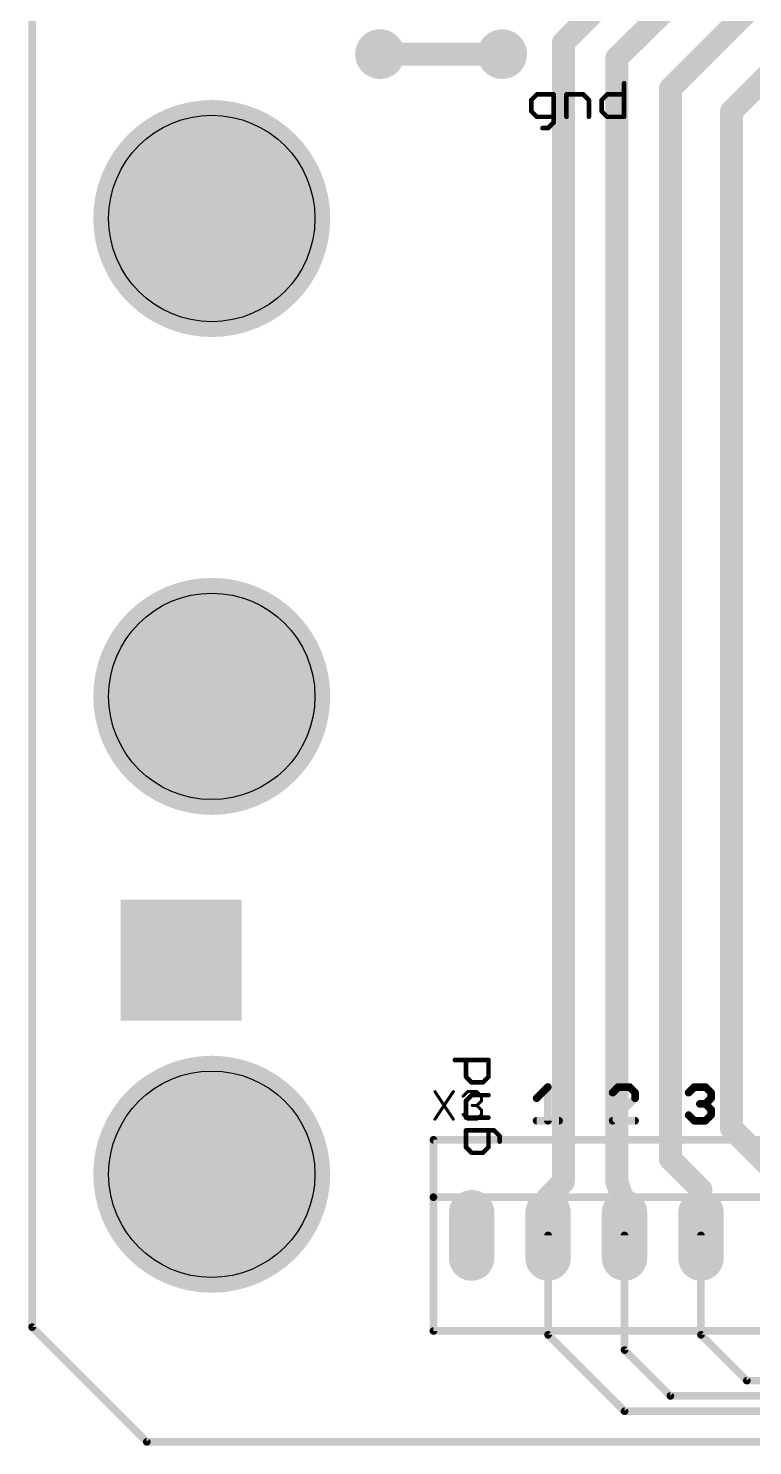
# Model space of a CAD drawing. Extents: x 0 to 124, y 0 to 91.
# Drawn here: x 0 to 24.07, y 0.38 to 47.47 of the extents above; entities that cross this region are included whole.
import ezdxf

# ---------------------------------------------------------------- set-up
doc = ezdxf.new("R2010")
doc.units = 0
for name, color, linetype in [('1', 14, 'CONTINUOUS'), ('17', 94, 'CONTINUOUS'), ('18', 94, 'CONTINUOUS'), ('20', 178, 'CONTINUOUS'), ('21', 6, 'CONTINUOUS'), ('25', 251, 'CONTINUOUS'), ('51', 4, 'CONTINUOUS')]:
    doc.layers.add(name, color=color, linetype=linetype)

# ---------------------------------------------------------------- blocks, each defined once
blk = doc.blocks.new('LONGP100')
at = {"const_width": 1}
blk.add_lwpolyline([(-0.5, 0), (0.5, 0)], dxfattribs=at)
at = {"const_width": 0.5}
for points in [[(-0.5, 0.25, 1), (-0.5, -0.25)], [(0.5, -0.25, 1), (0.5, 0.25)]]:
    blk.add_lwpolyline(points, format="xyb", dxfattribs=at)
blk = doc.blocks.new('ROUNDV')
at = {"const_width": 0.5}
blk.add_lwpolyline([(0, -0.25, 1), (0, 0.25, 1), (0, -0.25)], format="xyb", dxfattribs=at)
blk = doc.blocks.new('SQUAREV')
blk.add_solid([(-0.5, -0.5), (0.5, -0.5), (-0.5, 0.5), (0.5, 0.5)])

msp = doc.modelspace()

# ---------------------------------------------------------------- linework, layer by layer
at = {"layer": '1'}
for points, const_width in [([(47.498, 71.628), (21.336, 45.466)], 0.762), ([(44.196, 65.532), (23.368, 44.704)], 0.762), ([(32.766, 61.976), (17.78, 46.99)], 0.762), ([(34.544, 61.214), (19.558, 46.482)], 0.762), ([(17.78, 46.99), (17.78, 9.144)], 0.762), ([(11.684, 46.609), (15.748, 46.609)], 0.762), ([(19.558, 46.482), (19.558, 9.144)], 0.762), ([(21.336, 45.466), (21.336, 9.906)], 0.762), ([(23.368, 44.704), (23.368, 10.922)], 0.762), ([(23.368, 10.922), (24.892, 9.398)], 0.762), ([(21.336, 9.906), (22.352, 8.89)], 0.762), ([(17.78, 9.144), (17.272, 8.636)], 0.762), ([(19.558, 9.144), (19.812, 8.382)], 0.762), ([(17.272, 8.636), (17.272, 7.366)], 0.762), ([(22.352, 8.89), (22.352, 7.366)], 0.762), ([(19.812, 8.382), (19.812, 7.366)], 0.762), ([(17.272, 4.064), (17.272, 7.366)], 0.254), ([(19.812, 3.556), (19.812, 7.366)], 0.254), ([(22.352, 4.064), (22.352, 7.366)], 0.254), ([(19.812, 1.524), (17.272, 4.064)], 0.254), ([(23.876, 2.54), (22.352, 4.064)], 0.254), ([(21.336, 2.032), (19.812, 3.556)], 0.254), ([(67.564, 2.54), (23.876, 2.54)], 0.254), ([(67.818, 2.032), (21.336, 2.032)], 0.254), ([(68.072, 1.524), (19.812, 1.524)], 0.254)]:
    msp.add_lwpolyline(points, dxfattribs=dict(at, const_width=const_width))
for points, const_width in [([(17.9705, 46.99, 1), (17.5895, 46.99)], 0.381), ([(17.6453, 47.1247, 1), (17.9147, 46.8553)], 0.381), ([(11.684, 46.7995, 1), (11.684, 46.4185)], 0.381), ([(15.748, 46.4185, 1), (15.748, 46.7995)], 0.381), ([(19.7485, 46.482, 1), (19.3675, 46.482)], 0.381), ([(19.4245, 46.6179, 1), (19.6915, 46.3461)], 0.381), ([(21.5265, 45.466, 1), (21.1455, 45.466)], 0.381), ([(21.2013, 45.6007, 1), (21.4707, 45.3313)], 0.381), ([(23.5585, 44.704, 1), (23.1775, 44.704)], 0.381), ([(23.2333, 44.8387, 1), (23.5027, 44.5693)], 0.381), ([(23.5027, 11.0567, 1), (23.2333, 10.7873)], 0.381), ([(23.1775, 10.922, 1), (23.5585, 10.922)], 0.381), ([(21.4707, 10.0407, 1), (21.2013, 9.7713)], 0.381), ([(21.1455, 9.906, 1), (21.5265, 9.906)], 0.381), ([(17.9147, 9.0093, 1), (17.6453, 9.2787)], 0.381), ([(19.7387, 9.2042, 1), (19.3773, 9.0838)], 0.381), ([(17.4625, 8.636, 1), (17.0815, 8.636)], 0.381), ([(17.1373, 8.7707, 1), (17.4067, 8.5013)], 0.381), ([(17.5895, 9.144, 1), (17.9705, 9.144)], 0.381), ([(19.3675, 9.144, 1), (19.7485, 9.144)], 0.381), ([(22.5425, 8.89, 1), (22.1615, 8.89)], 0.381), ([(22.2173, 8.7553, 1), (22.4867, 9.0247)], 0.381), ([(20.0025, 8.382, 1), (19.6215, 8.382)], 0.381), ([(19.6313, 8.3218, 1), (19.9927, 8.4422)], 0.381), ([(17.0815, 7.366, 1), (17.4625, 7.366)], 0.381), ([(19.6215, 7.366, 1), (20.0025, 7.366)], 0.381), ([(22.1615, 7.366, 1), (22.5425, 7.366)], 0.381), ([(17.3355, 7.366, 1), (17.2085, 7.366)], 0.127), ([(19.8755, 7.366, 1), (19.7485, 7.366)], 0.127), ([(22.4155, 7.366, 1), (22.2885, 7.366)], 0.127), ([(17.3169, 4.1089, 1), (17.2271, 4.0191)], 0.127), ([(17.2085, 4.064, 1), (17.3355, 4.064)], 0.127), ([(22.3969, 4.1089, 1), (22.3071, 4.0191)], 0.127), ([(22.2885, 4.064, 1), (22.4155, 4.064)], 0.127), ([(19.8569, 3.6009, 1), (19.7671, 3.5111)], 0.127), ([(19.7485, 3.556, 1), (19.8755, 3.556)], 0.127), ([(23.876, 2.6035, 1), (23.876, 2.4765)], 0.127), ([(23.8311, 2.4951, 1), (23.9209, 2.5849)], 0.127), ([(21.336, 2.0955, 1), (21.336, 1.9685)], 0.127), ([(21.2911, 1.9871, 1), (21.3809, 2.0769)], 0.127), ([(19.812, 1.5875, 1), (19.812, 1.4605)], 0.127), ([(19.7671, 1.4791, 1), (19.8569, 1.5689)], 0.127)]:
    msp.add_lwpolyline(points, format="xyb", dxfattribs=dict(at, const_width=const_width))
at = {"layer": '20', "const_width": 0.254}
for points in [[(0.127, 4.318), (0.127, 86.995)], [(3.937, 0.508), (0.127, 4.318)], [(120.269, 0.508), (3.937, 0.508)]]:
    msp.add_lwpolyline(points, dxfattribs=at)
at = {"layer": '20', "const_width": 0.127}
for points in [[(0.1719, 4.3629, 1), (0.0821, 4.2731)], [(0.0635, 4.318, 1), (0.1905, 4.318)], [(3.937, 0.5715, 1), (3.937, 0.4445)], [(3.8921, 0.4631, 1), (3.9819, 0.5529)]]:
    msp.add_lwpolyline(points, format="xyb", dxfattribs=at)
at = {"layer": '20'}
for centre in [(6.096, 41.148), (6.096, 25.273), (6.096, 9.398)]:
    msp.add_circle(centre, 3.429, dxfattribs=at)
at = {"layer": '21', "const_width": 0.254}
for points in [[(13.462, 10.541), (38.862, 10.541)], [(13.462, 8.636), (13.462, 10.541)], [(13.462, 4.191), (13.462, 8.636)], [(13.462, 8.636), (38.862, 8.636)], [(38.862, 4.191), (13.462, 4.191)]]:
    msp.add_lwpolyline(points, dxfattribs=at)
at = {"layer": '21', "const_width": 0.127}
for points in [[(13.462, 10.6045, 1), (13.462, 10.4775)], [(13.5255, 10.541, 1), (13.3985, 10.541)], [(13.5255, 8.636, 1), (13.3985, 8.636)], [(13.462, 8.6995, 1), (13.462, 8.5725)], [(13.3985, 8.636, 1), (13.5255, 8.636)], [(13.462, 4.2545, 1), (13.462, 4.1275)], [(13.3985, 4.191, 1), (13.5255, 4.191)]]:
    msp.add_lwpolyline(points, format="xyb", dxfattribs=at)
at = {"layer": '25'}
for points, const_width in [([(19.7977, 45.6448), (19.7977, 44.5262)], 0.1524), ([(16.8996, 45.2719), (16.7132, 45.0855)], 0.1524), ([(17.4589, 45.2719), (16.8996, 45.2719)], 0.1524), ([(17.4589, 44.3398), (17.4589, 45.2719)], 0.1524), ([(17.8826, 44.5262), (17.8826, 45.2719)], 0.1524), ([(17.8826, 45.2719), (18.4419, 45.2719)], 0.1524), ([(18.4419, 45.2719), (18.6283, 45.0855)], 0.1524), ([(19.052, 45.0855), (19.2384, 45.2719)], 0.1524), ([(19.2384, 45.2719), (19.7977, 45.2719)], 0.1524), ([(16.7132, 45.0855), (16.7132, 44.7126)], 0.1524), ([(16.7132, 44.7126), (16.8996, 44.5262)], 0.1524), ([(18.6283, 45.0855), (18.6283, 44.5262)], 0.1524), ([(19.052, 44.7126), (19.052, 45.0855)], 0.1524), ([(19.2384, 44.5262), (19.052, 44.7126)], 0.1524), ([(16.8996, 44.5262), (17.4589, 44.5262)], 0.1524), ([(17.2725, 44.1534), (17.4589, 44.3398)], 0.1524), ([(19.7977, 44.5262), (19.2384, 44.5262)], 0.1524), ([(17.0861, 44.1534), (17.2725, 44.1534)], 0.1524), ([(13.5128, 12.142), (14.1229, 11.2268)], 0.1016), ([(14.1229, 12.142), (13.5128, 11.2268)], 0.1016), ([(14.4483, 11.9894), (14.6008, 12.142)], 0.1016), ([(14.6008, 12.142), (14.9059, 12.142)], 0.1016), ([(14.9059, 12.142), (15.0584, 11.9894)], 0.1016), ([(15.0584, 11.8369), (14.9059, 11.6844)], 0.1016), ([(15.0584, 11.9894), (15.0584, 11.8369)], 0.1016), ([(14.6008, 11.2268), (14.4483, 11.3793)], 0.1016), ([(14.9059, 11.6844), (14.7534, 11.6844)], 0.1016), ([(14.9059, 11.6844), (15.0584, 11.5319)], 0.1016), ([(15.0584, 11.3793), (14.9059, 11.2268)], 0.1016), ([(15.0584, 11.5319), (15.0584, 11.3793)], 0.1016), ([(14.9059, 11.2268), (14.6008, 11.2268)], 0.1016)]:
    msp.add_lwpolyline(points, dxfattribs=dict(at, const_width=const_width))
for points, const_width in [([(19.8358, 45.6448, 1), (19.7596, 45.6448)], 0.0762), ([(16.8996, 45.31, 1), (16.8996, 45.2338)], 0.0762), ([(16.9266, 45.245, 1), (16.8727, 45.2988)], 0.0762), ([(17.497, 45.2719, 1), (17.4208, 45.2719)], 0.0762), ([(17.4589, 45.2338, 1), (17.4589, 45.31)], 0.0762), ([(17.9207, 45.2719, 1), (17.8445, 45.2719)], 0.0762), ([(17.8826, 45.31, 1), (17.8826, 45.2338)], 0.0762), ([(18.4688, 45.2988, 1), (18.4149, 45.245)], 0.0762), ([(18.4419, 45.2338, 1), (18.4419, 45.31)], 0.0762), ([(19.2384, 45.31, 1), (19.2384, 45.2338)], 0.0762), ([(19.2654, 45.245, 1), (19.2115, 45.2988)], 0.0762), ([(19.7977, 45.2338, 1), (19.7977, 45.31)], 0.0762), ([(16.7513, 45.0855, 1), (16.6751, 45.0855)], 0.0762), ([(16.6863, 45.1124, 1), (16.7401, 45.0585)], 0.0762), ([(16.7401, 44.7396, 1), (16.6863, 44.6857)], 0.0762), ([(16.6751, 44.7126, 1), (16.7513, 44.7126)], 0.0762), ([(18.6664, 45.0855, 1), (18.5902, 45.0855)], 0.0762), ([(18.6014, 45.0585, 1), (18.6552, 45.1124)], 0.0762), ([(19.0901, 45.0855, 1), (19.0139, 45.0855)], 0.0762), ([(19.0251, 45.1124, 1), (19.0789, 45.0585)], 0.0762), ([(19.0789, 44.7396, 1), (19.0251, 44.6857)], 0.0762), ([(19.0139, 44.7126, 1), (19.0901, 44.7126)], 0.0762), ([(16.8996, 44.5643, 1), (16.8996, 44.4881)], 0.0762), ([(16.8727, 44.4993, 1), (16.9266, 44.5531)], 0.0762), ([(17.4208, 44.3398, 1), (17.497, 44.3398)], 0.0762), ([(17.4858, 44.3128, 1), (17.432, 44.3667)], 0.0762), ([(17.4589, 44.4881, 1), (17.4589, 44.5643)], 0.0762), ([(17.8445, 44.5262, 1), (17.9207, 44.5262)], 0.0762), ([(18.5902, 44.5262, 1), (18.6664, 44.5262)], 0.0762), ([(19.2384, 44.5643, 1), (19.2384, 44.4881)], 0.0762), ([(19.2115, 44.4993, 1), (19.2654, 44.5531)], 0.0762), ([(19.7596, 44.5262, 1), (19.8358, 44.5262)], 0.0762), ([(19.7977, 44.4881, 1), (19.7977, 44.5643)], 0.0762), ([(17.0861, 44.1915, 1), (17.0861, 44.1153)], 0.0762), ([(17.2455, 44.1803, 1), (17.2994, 44.1264)], 0.0762), ([(17.2725, 44.1153, 1), (17.2725, 44.1915)], 0.0762), ([(13.5339, 12.1561, 1), (13.4917, 12.1279)], 0.0508), ([(14.1441, 12.1279, 1), (14.1018, 12.1561)], 0.0508), ([(14.4304, 12.0074, 1), (14.4663, 11.9715)], 0.0508), ([(14.6008, 12.1674, 1), (14.6008, 12.1166)], 0.0508), ([(14.6188, 12.124, 1), (14.5829, 12.1599)], 0.0508), ([(14.9239, 12.1599, 1), (14.8879, 12.124)], 0.0508), ([(14.9059, 12.1166, 1), (14.9059, 12.1674)], 0.0508), ([(15.0838, 11.9894, 1), (15.033, 11.9894)], 0.0508), ([(15.033, 11.8369, 1), (15.0838, 11.8369)], 0.0508), ([(15.0405, 11.9715, 1), (15.0764, 12.0074)], 0.0508), ([(15.0764, 11.819, 1), (15.0405, 11.8549)], 0.0508), ([(14.4663, 11.3973, 1), (14.4304, 11.3614)], 0.0508), ([(14.7534, 11.7098, 1), (14.7534, 11.659)], 0.0508), ([(14.9239, 11.7024, 1), (14.8879, 11.6664)], 0.0508), ([(14.8879, 11.7024, 1), (14.9239, 11.6664)], 0.0508), ([(14.9059, 11.659, 1), (14.9059, 11.7098)], 0.0508), ([(15.0838, 11.5319, 1), (15.033, 11.5319)], 0.0508), ([(15.033, 11.3793, 1), (15.0838, 11.3793)], 0.0508), ([(15.0405, 11.5139, 1), (15.0764, 11.5498)], 0.0508), ([(15.0764, 11.3614, 1), (15.0405, 11.3973)], 0.0508), ([(13.4917, 11.2409, 1), (13.5339, 11.2127)], 0.0508), ([(14.1018, 11.2127, 1), (14.1441, 11.2409)], 0.0508), ([(14.6008, 11.2522, 1), (14.6008, 11.2014)], 0.0508), ([(14.5829, 11.2088, 1), (14.6188, 11.2448)], 0.0508), ([(14.8879, 11.2448, 1), (14.9239, 11.2088)], 0.0508), ([(14.9059, 11.2014, 1), (14.9059, 11.2522)], 0.0508)]:
    msp.add_lwpolyline(points, format="xyb", dxfattribs=dict(at, const_width=const_width))
at = {"layer": '51'}
for points, const_width in [([(14.1722, 13.1937), (15.2908, 13.1937)], 0.1524), ([(14.5451, 12.6344), (14.5451, 13.1937)], 0.1524), ([(15.2908, 13.1937), (15.2908, 12.6344)], 0.1524), ([(14.7315, 12.448), (14.5451, 12.6344)], 0.1524), ([(15.1044, 12.448), (14.7315, 12.448)], 0.1524), ([(15.2908, 12.6344), (15.1044, 12.448)], 0.1524), ([(16.891, 11.9217), (17.2639, 12.2946)], 0.254), ([(17.2639, 12.2946), (17.2639, 11.176)], 0.254), ([(19.6033, 12.2946), (19.4169, 12.1081)], 0.254), ([(19.9762, 12.2946), (19.6033, 12.2946)], 0.254), ([(20.1626, 12.1081), (19.9762, 12.2946)], 0.254), ([(21.9428, 12.1081), (22.1292, 12.2946)], 0.254), ([(22.1292, 12.2946), (22.5021, 12.2946)], 0.254), ([(22.5021, 12.2946), (22.6885, 12.1081)], 0.254), ([(14.5451, 11.8379), (14.7315, 12.0243)], 0.1524), ([(14.5451, 11.2786), (14.5451, 11.8379)], 0.1524), ([(14.7315, 12.0243), (15.2908, 12.0243)], 0.1524), ([(19.4169, 11.176), (20.1626, 11.9217)], 0.254), ([(20.1626, 11.9217), (20.1626, 12.1081)], 0.254), ([(22.5021, 11.7353), (22.3157, 11.7353)], 0.254), ([(22.6885, 11.9217), (22.5021, 11.7353)], 0.254), ([(22.5021, 11.7353), (22.6885, 11.5488)], 0.254), ([(22.6885, 12.1081), (22.6885, 11.9217)], 0.254), ([(15.2908, 11.2786), (14.5451, 11.2786)], 0.1524), ([(16.891, 11.176), (17.6367, 11.176)], 0.254), ([(20.1626, 11.176), (19.4169, 11.176)], 0.254), ([(22.1292, 11.176), (21.9428, 11.3624)], 0.254), ([(22.5021, 11.176), (22.1292, 11.176)], 0.254), ([(22.6885, 11.3624), (22.5021, 11.176)], 0.254), ([(22.6885, 11.5488), (22.6885, 11.3624)], 0.254), ([(15.4772, 10.8549), (14.5451, 10.8549)], 0.1524), ([(14.5451, 10.8549), (14.5451, 10.2956)], 0.1524), ([(15.2908, 10.2956), (15.2908, 10.8549)], 0.1524), ([(15.6637, 10.6685), (15.4772, 10.8549)], 0.1524), ([(14.5451, 10.2956), (14.7315, 10.1092)], 0.1524), ([(15.1044, 10.1092), (15.2908, 10.2956)], 0.1524), ([(15.6637, 10.4821), (15.6637, 10.6685)], 0.1524), ([(14.7315, 10.1092), (15.1044, 10.1092)], 0.1524)]:
    msp.add_lwpolyline(points, dxfattribs=dict(at, const_width=const_width))
for points, const_width in [([(14.1722, 13.2318, 1), (14.1722, 13.1556)], 0.0762), ([(14.5832, 13.1937, 1), (14.507, 13.1937)], 0.0762), ([(15.3289, 13.1937, 1), (15.2527, 13.1937)], 0.0762), ([(15.2908, 13.1556, 1), (15.2908, 13.2318)], 0.0762), ([(14.572, 12.6614, 1), (14.5182, 12.6075)], 0.0762), ([(14.507, 12.6344, 1), (14.5832, 12.6344)], 0.0762), ([(14.7315, 12.4861, 1), (14.7315, 12.4099)], 0.0762), ([(14.7046, 12.4211, 1), (14.7585, 12.4749)], 0.0762), ([(15.0774, 12.4749, 1), (15.1313, 12.4211)], 0.0762), ([(15.1044, 12.4099, 1), (15.1044, 12.4861)], 0.0762), ([(15.2527, 12.6344, 1), (15.3289, 12.6344)], 0.0762), ([(15.3177, 12.6075, 1), (15.2639, 12.6614)], 0.0762), ([(17.3274, 12.2946, 1), (17.2004, 12.2946)], 0.127), ([(17.3088, 12.2497, 1), (17.2189, 12.3395)], 0.127), ([(19.6033, 12.3581, 1), (19.6033, 12.2311)], 0.127), ([(19.6482, 12.2497, 1), (19.5584, 12.3395)], 0.127), ([(20.0211, 12.3395, 1), (19.9313, 12.2497)], 0.127), ([(19.9762, 12.2311, 1), (19.9762, 12.3581)], 0.127), ([(22.1292, 12.3581, 1), (22.1292, 12.2311)], 0.127), ([(22.1741, 12.2497, 1), (22.0843, 12.3395)], 0.127), ([(22.547, 12.3395, 1), (22.4572, 12.2497)], 0.127), ([(22.5021, 12.2311, 1), (22.5021, 12.3581)], 0.127), ([(14.5832, 11.8379, 1), (14.507, 11.8379)], 0.0762), ([(14.5182, 11.8648, 1), (14.572, 11.8109)], 0.0762), ([(14.7315, 12.0624, 1), (14.7315, 11.9862)], 0.0762), ([(14.7585, 11.9974, 1), (14.7046, 12.0512)], 0.0762), ([(15.2908, 11.9862, 1), (15.2908, 12.0624)], 0.0762), ([(16.8461, 11.9666, 1), (16.9359, 11.8768)], 0.127), ([(19.372, 12.153, 1), (19.4618, 12.0632)], 0.127), ([(20.2261, 12.1081, 1), (20.0991, 12.1081)], 0.127), ([(20.0991, 11.9217, 1), (20.2261, 11.9217)], 0.127), ([(20.1177, 12.0632, 1), (20.2075, 12.153)], 0.127), ([(20.2075, 11.8768, 1), (20.1177, 11.9666)], 0.127), ([(21.8979, 12.153, 1), (21.9877, 12.0632)], 0.127), ([(22.3157, 11.7988, 1), (22.3157, 11.6718)], 0.127), ([(22.547, 11.7802, 1), (22.4572, 11.6904)], 0.127), ([(22.4572, 11.7802, 1), (22.547, 11.6904)], 0.127), ([(22.5021, 11.6718, 1), (22.5021, 11.7988)], 0.127), ([(22.752, 12.1081, 1), (22.625, 12.1081)], 0.127), ([(22.625, 11.9217, 1), (22.752, 11.9217)], 0.127), ([(22.6436, 12.0632, 1), (22.7334, 12.153)], 0.127), ([(22.7334, 11.8768, 1), (22.6436, 11.9666)], 0.127), ([(14.5451, 11.3167, 1), (14.5451, 11.2405)], 0.0762), ([(14.507, 11.2786, 1), (14.5832, 11.2786)], 0.0762), ([(15.2908, 11.2405, 1), (15.2908, 11.3167)], 0.0762), ([(16.891, 11.2395, 1), (16.891, 11.1125)], 0.127), ([(17.6367, 11.1125, 1), (17.6367, 11.2395)], 0.127), ([(19.4169, 11.2395, 1), (19.4169, 11.1125)], 0.127), ([(20.1626, 11.1125, 1), (20.1626, 11.2395)], 0.127), ([(21.9877, 11.4073, 1), (21.8979, 11.3175)], 0.127), ([(22.1292, 11.2395, 1), (22.1292, 11.1125)], 0.127), ([(22.5021, 11.1125, 1), (22.5021, 11.2395)], 0.127), ([(22.752, 11.5488, 1), (22.625, 11.5488)], 0.127), ([(22.625, 11.3624, 1), (22.752, 11.3624)], 0.127), ([(22.6436, 11.5039, 1), (22.7334, 11.5938)], 0.127), ([(22.7334, 11.3175, 1), (22.6436, 11.4073)], 0.127), ([(14.5451, 10.893, 1), (14.5451, 10.8168)], 0.0762), ([(14.5832, 10.8549, 1), (14.507, 10.8549)], 0.0762), ([(15.3289, 10.8549, 1), (15.2527, 10.8549)], 0.0762), ([(15.5042, 10.8818, 1), (15.4503, 10.828)], 0.0762), ([(15.4772, 10.8168, 1), (15.4772, 10.893)], 0.0762), ([(17.2004, 11.176, 1), (17.3274, 11.176)], 0.127), ([(19.372, 11.2209, 1), (19.4618, 11.1311)], 0.127), ([(22.0843, 11.1311, 1), (22.1741, 11.2209)], 0.127), ([(22.4572, 11.2209, 1), (22.547, 11.1311)], 0.127), ([(14.572, 10.3226, 1), (14.5182, 10.2687)], 0.0762), ([(15.3177, 10.2687, 1), (15.2639, 10.3226)], 0.0762), ([(15.7018, 10.6685, 1), (15.6256, 10.6685)], 0.0762), ([(15.6256, 10.4821, 1), (15.7018, 10.4821)], 0.0762), ([(15.6367, 10.6415, 1), (15.6906, 10.6954)], 0.0762), ([(14.507, 10.2956, 1), (14.5832, 10.2956)], 0.0762), ([(14.7315, 10.1473, 1), (14.7315, 10.0711)], 0.0762), ([(14.7046, 10.0823, 1), (14.7585, 10.1361)], 0.0762), ([(15.0774, 10.1361, 1), (15.1313, 10.0823)], 0.0762), ([(15.1044, 10.0711, 1), (15.1044, 10.1473)], 0.0762), ([(15.2527, 10.2956, 1), (15.3289, 10.2956)], 0.0762)]:
    msp.add_lwpolyline(points, format="xyb", dxfattribs=dict(at, const_width=const_width))

# ---------------------------------------------------------------- block references
at = {"layer": '17', "xscale": 1.508, "yscale": 1.508, "rotation": 90}
for p in [(14.732, 7.366), (17.272, 7.366), (19.812, 7.366), (22.352, 7.366)]:
    msp.add_blockref('LONGP100', p, dxfattribs=at)
at = {"layer": '18'}
for name, p, xscale, yscale in [('ROUNDV', (11.684, 46.609), 1.65, 1.65), ('ROUNDV', (15.748, 46.609), 1.65, 1.65), ('ROUNDV', (6.096, 41.148), 7.874, 7.874), ('ROUNDV', (6.096, 25.273), 7.874, 7.874), ('SQUAREV', (5.08, 16.51), 4.016, 4.016), ('ROUNDV', (6.096, 9.398), 7.874, 7.874)]:
    msp.add_blockref(name, p, dxfattribs=dict(at, xscale=xscale, yscale=yscale))

doc.saveas('drawing.dxf')
